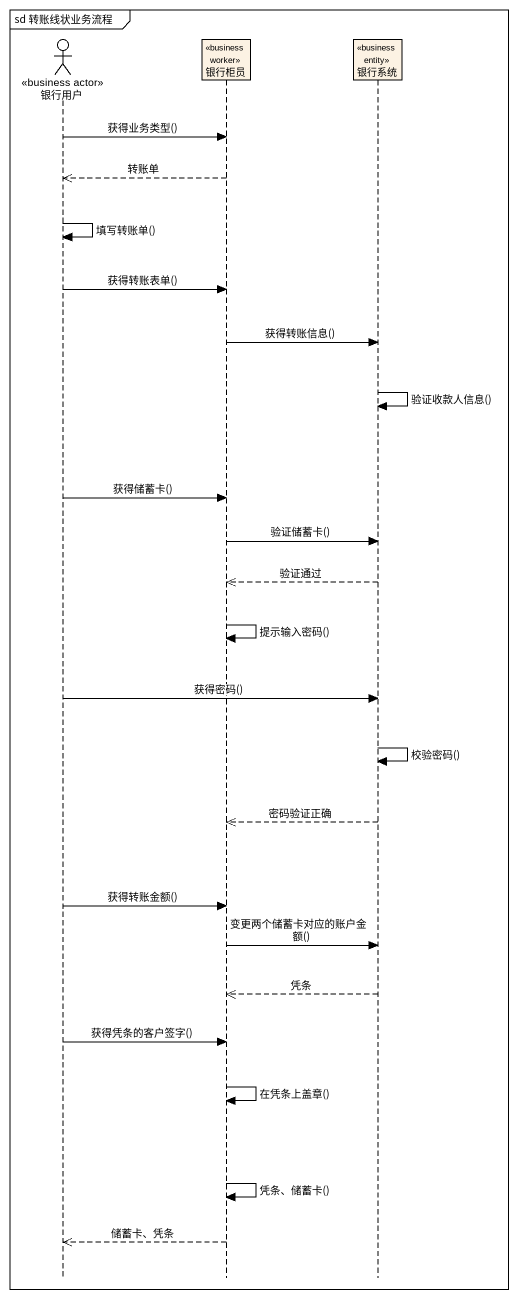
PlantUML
@startuml
mainframe sd 转账线状业务流程
hide footbox
actor 银行用户 <<business actor>>
participant 银行柜员 <<business worker>>
participant 银行系统 <<business entity>>

银行用户 -> 银行柜员 : 获得业务类型()
银行柜员 -->> 银行用户 : 转账单
银行用户 -> 银行用户 : 填写转账单()
银行用户 -> 银行柜员 : 获得转账表单()
银行柜员 -> 银行系统 : 获得转账信息()
银行系统 -> 银行系统 : 验证收款人信息()
银行用户 -> 银行柜员 : 获得储蓄卡()
银行柜员 -> 银行系统 : 验证储蓄卡()
银行系统 -->> 银行柜员 : 验证通过
银行柜员 -> 银行柜员 : 提示输入密码()
银行用户 -> 银行系统 : 获得密码()
银行系统 -> 银行系统 : 校验密码()
银行系统 -->> 银行柜员 : 密码验证正确
银行用户 -> 银行柜员 : 获得转账金额()
银行柜员 -> 银行系统 : 变更两个储蓄卡对应的账户金额()
银行系统 -->> 银行柜员 : 凭条
银行用户 -> 银行柜员 : 获得凭条的客户签字()
银行柜员 -> 银行柜员 : 在凭条上盖章()
银行柜员 -> 银行柜员 : 凭条、储蓄卡()
银行柜员 -->> 银行用户 : 储蓄卡、凭条
@enduml
